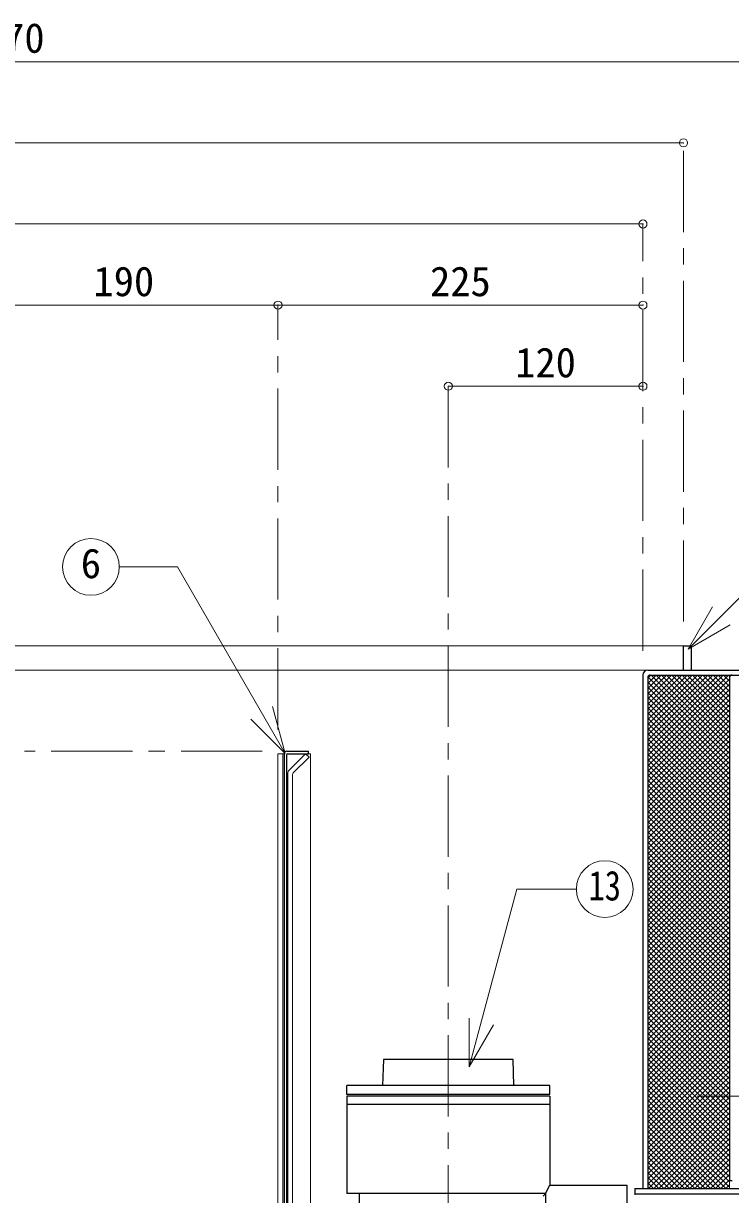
# Model space of a CAD drawing. Units: millimetres at full size, sheet at 1:10. Extents: x -2092 to 1958, y -1356 to 1454.
# Drawn here: x -676 to -240, y -429 to 293 of the extents above; entities that cross this region are included whole.
import ezdxf
from ezdxf.enums import TextEntityAlignment as Align

# ---------------------------------------------------------------- set-up
doc = ezdxf.new("R2010")
doc.units = ezdxf.units.MM
doc.header["$LTSCALE"] = 10
doc.header["$PDMODE"] = 32
doc.header["$PDSIZE"] = 5
doc.linetypes.add('CHAIN1', pattern=[8, 5, -1, 1, -1])
doc.layers.add('0-0_ﾚｲﾔ1', color=4, linetype='Continuous', lineweight=9)
doc.styles.add('ＭＳ ゴシック', font='')
doc.styles.get('ＭＳ ゴシック').set_extended_font_data('MS Gothic')

msp = doc.modelspace()

# ---------------------------------------------------------------- linework, layer by layer
at = {"layer": '0-0_ﾚｲﾔ1'}
for p, q in [((-1229.49, 269.22), (-159.49, 269.22)), ((-269.49, 219.22), (-1119.49, 219.22)), ((-1094.49, 169.22), (-294.49, 169.22)), ((-519.49, 119.22), (-709.49, 119.22)), ((-294.49, 119.22), (-519.49, 119.22)), ((-414.49, 69.22), (-294.49, 69.22)), ((-1119.49, -90.78), (-269.49, -90.78)), ((-1097.49, -105.78), (-291.49, -105.78)), ((-291.49, -158.45), (-241.82, -108.78)), ((-291.49, -155.27), (-245.01, -108.78)), ((-291.49, -152.08), (-248.19, -108.78)), ((-291.49, -148.9), (-251.37, -108.78)), ((-291.49, -145.72), (-254.55, -108.78)), ((-291.49, -142.54), (-257.73, -108.78)), ((-291.49, -139.36), (-260.92, -108.78)), ((-291.49, -136.17), (-264.1, -108.78)), ((-291.49, -132.99), (-267.28, -108.78)), ((-291.49, -129.81), (-270.46, -108.78)), ((-291.49, -126.63), (-273.64, -108.78)), ((-291.49, -123.45), (-276.83, -108.78)), ((-291.49, -120.26), (-280.01, -108.78)), ((-291.49, -117.08), (-283.19, -108.78)), ((-291.49, -113.9), (-286.37, -108.78)), ((-291.49, -110.72), (-289.55, -108.78)), ((-291.49, -161.63), (-241.09, -111.23)), ((-291.49, -113.08), (-241.09, -163.48)), ((-291.49, -164.81), (-241.09, -114.41)), ((-291.45, -109.94), (-241.09, -160.3)), ((-289.43, -108.78), (-241.09, -157.11)), ((-286.25, -108.78), (-241.09, -153.93)), ((-283.06, -108.78), (-241.09, -150.75)), ((-279.88, -108.78), (-241.09, -147.57)), ((-276.7, -108.78), (-241.09, -144.39)), ((-273.52, -108.78), (-241.09, -141.2)), ((-270.34, -108.78), (-241.09, -138.02)), ((-267.15, -108.78), (-241.09, -134.84)), ((-263.97, -108.78), (-241.09, -131.66)), ((-260.79, -108.78), (-241.09, -128.48)), ((-257.61, -108.78), (-241.09, -125.29)), ((-254.43, -108.78), (-241.09, -122.11)), ((-251.24, -108.78), (-241.09, -118.93)), ((-248.06, -108.78), (-241.09, -115.75)), ((-244.88, -108.78), (-241.09, -112.57)), ((-241.7, -108.78), (-240.89, -109.59)), ((-291.49, -116.26), (-241.09, -166.66)), ((-291.49, -167.99), (-241.09, -117.59)), ((-291.49, -119.44), (-241.09, -169.84)), ((-291.49, -171.18), (-241.09, -120.78)), ((-291.49, -122.62), (-241.09, -173.02)), ((-291.49, -174.36), (-241.09, -123.96)), ((-291.49, -125.81), (-241.09, -176.21)), ((-291.49, -177.54), (-241.09, -127.14)), ((-291.49, -128.99), (-241.09, -179.39)), ((-291.49, -180.72), (-241.09, -130.32)), ((-291.49, -132.17), (-241.09, -182.57)), ((-291.49, -183.9), (-241.09, -133.5)), ((-291.49, -135.35), (-241.09, -185.75)), ((-291.49, -187.09), (-241.09, -136.69)), ((-291.49, -138.53), (-241.09, -188.93)), ((-291.49, -190.27), (-241.09, -139.87)), ((-291.49, -141.72), (-241.09, -192.12)), ((-291.49, -193.45), (-241.09, -143.05)), ((-291.49, -144.9), (-241.09, -195.3)), ((-291.49, -196.63), (-241.09, -146.23)), ((-291.49, -148.08), (-241.09, -198.48)), ((-291.49, -199.81), (-241.09, -149.41)), ((-291.49, -151.26), (-241.09, -201.66)), ((-516.49, -157.28), (-515.74, -157.28)), ((-500.74, -157.28), (-499.49, -157.28)), ((-499.49, -805.78), (-499.49, -157.28)), ((-291.49, -203), (-241.09, -152.6)), ((-291.49, -154.44), (-241.09, -204.84)), ((-291.49, -206.18), (-241.09, -155.78)), ((-291.49, -157.63), (-241.09, -208.03)), ((-291.49, -209.36), (-241.09, -158.96)), ((-291.49, -160.81), (-241.09, -211.21)), ((-291.49, -212.54), (-241.09, -162.14)), ((-291.49, -163.99), (-241.09, -214.39)), ((-291.49, -215.72), (-241.09, -165.32)), ((-291.49, -167.17), (-241.09, -217.57)), ((-291.49, -218.91), (-241.09, -168.51)), ((-291.49, -170.35), (-241.09, -220.75)), ((-291.49, -222.09), (-241.09, -171.69)), ((-291.49, -173.54), (-241.09, -223.94)), ((-291.49, -225.27), (-241.09, -174.87)), ((-291.49, -176.72), (-241.09, -227.12)), ((-291.49, -228.45), (-241.09, -178.05)), ((-291.49, -179.9), (-241.09, -230.3)), ((-291.49, -231.63), (-241.09, -181.23)), ((-291.49, -183.08), (-241.09, -233.48)), ((-291.49, -234.82), (-241.09, -184.42)), ((-291.49, -186.26), (-241.09, -236.66)), ((-291.49, -238), (-241.09, -187.6)), ((-291.49, -189.45), (-241.09, -239.85)), ((-291.49, -241.18), (-241.09, -190.78)), ((-291.49, -192.63), (-241.09, -243.03)), ((-291.49, -244.36), (-241.09, -193.96)), ((-291.49, -195.81), (-241.09, -246.21)), ((-291.49, -247.54), (-241.09, -197.14)), ((-291.49, -198.99), (-241.09, -249.39)), ((-291.49, -250.73), (-241.09, -200.33)), ((-291.49, -202.17), (-241.09, -252.57)), ((-291.49, -253.91), (-241.09, -203.51)), ((-291.49, -205.36), (-241.09, -255.76)), ((-291.49, -257.09), (-241.09, -206.69)), ((-291.49, -208.54), (-241.09, -258.94)), ((-291.49, -260.27), (-241.09, -209.87)), ((-291.49, -211.72), (-241.09, -262.12)), ((-291.49, -263.45), (-241.09, -213.05)), ((-291.49, -214.9), (-241.09, -265.3)), ((-291.49, -266.64), (-241.09, -216.24)), ((-291.49, -218.08), (-241.09, -268.48)), ((-291.49, -269.82), (-241.09, -219.42)), ((-291.49, -221.27), (-241.09, -271.67)), ((-291.49, -273), (-241.09, -222.6)), ((-291.49, -224.45), (-241.09, -274.85)), ((-291.49, -276.18), (-241.09, -225.78)), ((-291.49, -227.63), (-241.09, -278.03)), ((-291.49, -279.36), (-241.09, -228.96)), ((-291.49, -230.81), (-241.09, -281.21)), ((-291.49, -282.55), (-241.09, -232.15)), ((-291.49, -233.99), (-241.09, -284.39)), ((-291.49, -285.73), (-241.09, -235.33)), ((-291.49, -237.18), (-241.09, -287.58)), ((-291.49, -288.91), (-241.09, -238.51)), ((-291.49, -240.36), (-241.09, -290.76)), ((-291.49, -292.09), (-241.09, -241.69)), ((-291.49, -243.54), (-241.09, -293.94)), ((-291.49, -295.27), (-241.09, -244.87)), ((-291.49, -246.72), (-241.09, -297.12)), ((-291.49, -298.46), (-241.09, -248.06)), ((-291.49, -249.9), (-241.09, -300.3)), ((-291.49, -301.64), (-241.09, -251.24)), ((-291.49, -253.09), (-241.09, -303.49)), ((-291.49, -304.82), (-241.09, -254.42)), ((-291.49, -256.27), (-241.09, -306.67)), ((-291.49, -308), (-241.09, -257.6)), ((-291.49, -259.45), (-241.09, -309.85)), ((-291.49, -311.18), (-241.09, -260.78)), ((-291.49, -262.63), (-241.09, -313.03)), ((-291.49, -314.37), (-241.09, -263.97)), ((-291.49, -265.81), (-241.09, -316.21)), ((-291.49, -317.55), (-241.09, -267.15)), ((-291.49, -269), (-241.09, -319.4)), ((-291.49, -320.73), (-241.09, -270.33)), ((-291.49, -272.18), (-241.09, -322.58)), ((-291.49, -323.91), (-241.09, -273.51)), ((-291.49, -275.36), (-241.09, -325.76)), ((-291.49, -327.09), (-241.09, -276.69)), ((-291.49, -278.54), (-241.09, -328.94)), ((-291.49, -330.28), (-241.09, -279.88)), ((-291.49, -281.72), (-241.09, -332.12)), ((-291.49, -333.46), (-241.09, -283.06)), ((-291.49, -284.9), (-241.09, -335.3)), ((-291.49, -336.64), (-241.09, -286.24)), ((-291.49, -288.09), (-241.09, -338.49)), ((-291.49, -339.82), (-241.09, -289.42)), ((-291.49, -291.27), (-241.09, -341.67)), ((-291.49, -343), (-241.09, -292.6)), ((-291.49, -294.45), (-241.09, -344.85)), ((-291.49, -346.19), (-241.09, -295.79)), ((-291.49, -297.63), (-241.09, -348.03)), ((-291.49, -349.37), (-241.09, -298.97)), ((-291.49, -300.81), (-241.09, -351.21)), ((-291.49, -352.55), (-241.09, -302.15)), ((-291.49, -304), (-241.09, -354.4)), ((-291.49, -355.73), (-241.09, -305.33)), ((-291.49, -307.18), (-241.09, -357.58)), ((-291.49, -358.91), (-241.09, -308.51)), ((-291.49, -310.36), (-241.09, -360.76)), ((-291.49, -362.1), (-241.09, -311.7)), ((-291.49, -313.54), (-241.09, -363.94)), ((-291.49, -365.28), (-241.09, -314.88)), ((-291.49, -316.72), (-241.09, -367.12)), ((-291.49, -368.46), (-241.09, -318.06)), ((-291.49, -319.91), (-241.09, -370.31)), ((-291.49, -371.64), (-241.09, -321.24)), ((-291.49, -323.09), (-241.09, -373.49)), ((-291.49, -374.82), (-241.09, -324.42)), ((-291.49, -326.27), (-241.09, -376.67)), ((-291.49, -378.01), (-241.09, -327.61)), ((-291.49, -329.45), (-241.09, -379.85)), ((-291.49, -381.19), (-241.09, -330.79)), ((-291.49, -332.63), (-241.09, -383.03)), ((-291.49, -384.37), (-241.09, -333.97)), ((-291.49, -335.82), (-241.09, -386.22)), ((-291.49, -387.55), (-241.09, -337.15)), ((-291.49, -339), (-241.09, -389.4)), ((-291.49, -390.73), (-241.09, -340.33)), ((-291.49, -342.18), (-241.09, -392.58)), ((-291.49, -393.92), (-241.09, -343.52)), ((-291.49, -345.36), (-241.09, -395.76)), ((-291.49, -397.1), (-241.09, -346.7)), ((-291.49, -348.54), (-241.09, -398.94)), ((-291.49, -400.28), (-241.09, -349.88)), ((-291.49, -351.73), (-241.09, -402.13)), ((-291.49, -403.46), (-241.09, -353.06)), ((-291.49, -354.91), (-241.09, -405.31)), ((-291.49, -406.64), (-241.09, -356.24)), ((-291.49, -358.09), (-241.09, -408.49)), ((-291.49, -409.83), (-241.09, -359.43)), ((-291.49, -361.27), (-241.09, -411.67)), ((-291.49, -413.01), (-241.09, -362.61)), ((-291.49, -364.45), (-241.09, -414.85)), ((-291.49, -416.19), (-241.09, -365.79)), ((-291.49, -367.64), (-241.09, -418.04)), ((-291.49, -419.37), (-241.09, -368.97)), ((-291.49, -370.82), (-241.09, -421.22)), ((-291.49, -422.55), (-241.09, -372.15)), ((-291.49, -374), (-241.09, -424.4)), ((-291.49, -377.18), (-243.4, -425.28)), ((-291.49, -380.36), (-246.58, -425.28)), ((-291.04, -425.28), (-241.09, -375.34)), ((-287.86, -425.28), (-241.09, -378.52)), ((-284.67, -425.28), (-241.09, -381.7)), ((-291.49, -383.55), (-249.76, -425.28)), ((-291.49, -386.73), (-252.94, -425.28)), ((-281.49, -425.28), (-241.09, -384.88)), ((-278.31, -425.28), (-241.09, -388.06)), ((-291.49, -389.91), (-256.12, -425.28)), ((-291.49, -393.09), (-259.31, -425.28)), ((-291.49, -396.27), (-262.49, -425.28)), ((-275.13, -425.28), (-241.09, -391.25)), ((-271.95, -425.28), (-241.09, -394.43)), ((-291.49, -399.46), (-265.67, -425.28)), ((-291.49, -402.64), (-268.85, -425.28)), ((-268.76, -425.28), (-241.09, -397.61)), ((-265.58, -425.28), (-241.09, -400.79)), ((-262.4, -425.28), (-241.09, -403.97)), ((-291.49, -405.82), (-272.03, -425.28)), ((-291.49, -409), (-275.22, -425.28)), ((-259.22, -425.28), (-241.09, -407.15)), ((-256.04, -425.28), (-241.09, -410.34)), ((-291.49, -412.18), (-278.4, -425.28)), ((-291.49, -415.37), (-281.58, -425.28)), ((-291.49, -418.55), (-284.76, -425.28)), ((-252.85, -425.28), (-241.09, -413.52)), ((-249.67, -425.28), (-241.09, -416.7)), ((-291.49, -421.73), (-287.94, -425.28)), ((-291.49, -424.91), (-291.13, -425.28)), ((-246.49, -425.28), (-241.09, -419.88)), ((-243.31, -425.28), (-241.09, -423.06))]:
    msp.add_line(p, q, dxfattribs=at)
at = {"layer": '0-0_ﾚｲﾔ1', "linetype": 'CHAIN1'}
for p, q in [((-269.49, -75.78), (-269.49, 219.22)), ((-294.49, -93.78), (-294.49, 169.22)), ((-519.49, -142.28), (-519.49, 119.22)), ((-414.49, 69.22), (-414.49, -685.78)), ((-529.24, -155.78), (-675.74, -155.78)), ((-261.09, -368.28), (-217.89, -368.28))]:
    msp.add_line(p, q, dxfattribs=at)
at = {"layer": '0-0_ﾚｲﾔ1', "color": 7, "lineweight": 18}
for p, q in [((-266.61, -92.75), (-148.14, 25.72)), ((-617.32, -42.1), (-581.45, -42.1)), ((-515.04, -157.13), (-581.45, -42.1)), ((-266.61, -92.75), (-251.61, -66.77)), ((-266.61, -92.75), (-240.62, -77.75)), ((-515.04, -157.13), (-522.8, -128.16)), ((-515.04, -157.13), (-536.25, -135.92)), ((-519.49, -805.78), (-519.49, -157.28)), ((-516.49, -157.28), (-519.49, -157.28)), ((-516.49, -805.78), (-516.49, -157.28)), ((-512.61, -167.4), (-502.49, -157.28)), ((-502.49, -157.28), (-500.37, -159.4)), ((-510.05, -169.08), (-500.37, -159.4)), ((-513.49, -169.52), (-513.49, -805.78)), ((-510.49, -170.14), (-510.49, -805.78)), ((-401.66, -350.27), (-372.3, -240.7)), ((-335.51, -240.7), (-372.3, -240.7)), ((-401.66, -350.27), (-401.66, -320.27)), ((-401.66, -350.27), (-386.66, -324.29)), ((-241.09, -425.28), (-241.09, -420.28)), ((-299.49, -428.78), (-299.49, -429.18))]:
    msp.add_line(p, q, dxfattribs=at)
at = {"layer": '0-0_ﾚｲﾔ1', "color": 5, "lineweight": 25}
for p, q in [((-269.49, -105.78), (-269.49, -90.78)), ((-269.49, -90.78), (-264.49, -90.78)), ((-264.49, -105.78), (-264.49, -90.78)), ((-291.49, -105.78), (-159.49, -105.78)), ((-294.49, -108.78), (-294.49, -425.28)), ((-291.49, -110.28), (-291.49, -425.28)), ((-289.99, -108.78), (-159.49, -108.78)), ((-515.74, -157.28), (-515.74, -805.78)), ((-514.24, -155.78), (-500.74, -155.78)), ((-514.24, -158.03), (-514.24, -805.78)), ((-513.49, -157.28), (-500.74, -157.28)), ((-500.74, -157.28), (-500.74, -155.78)), ((-454.49, -345.78), (-454.99, -361.78)), ((-374.49, -345.78), (-454.49, -345.78)), ((-373.99, -361.78), (-374.49, -345.78)), ((-476.99, -367.28), (-476.99, -361.78)), ((-351.99, -361.78), (-476.99, -361.78)), ((-351.99, -367.28), (-476.99, -367.28)), ((-351.99, -367.28), (-351.99, -361.78)), ((-476.99, -368.28), (-476.99, -428.28)), ((-351.99, -368.28), (-476.99, -368.28)), ((-476.99, -373.28), (-351.99, -373.28)), ((-351.99, -368.28), (-351.99, -423.28)), ((-354.49, -428.28), (-351.99, -423.28)), ((-351.99, -423.28), (-304.49, -423.28)), ((-304.49, -423.28), (-304.49, -548.28)), ((-299.49, -425.28), (-215.49, -425.28)), ((-299.49, -425.28), (-299.49, -428.78)), ((-354.49, -428.28), (-476.99, -428.28)), ((-469.49, -428.28), (-469.49, -543.28)), ((-354.49, -428.28), (-354.49, -543.28))]:
    msp.add_line(p, q, dxfattribs=at)
for points in [[(-241.09, -110.38), (-241.09, -420.28), (-239.49, -420.28)], [(-215.49, -425.28), (-215.49, -428.78), (-299.49, -428.78)]]:
    msp.add_lwpolyline(points, dxfattribs=at)
at = {"layer": '0-0_ﾚｲﾔ1'}
msp.add_lwpolyline([(-354.49, -428.28), (-355.97, -430.06)], dxfattribs=at)
at = {"layer": '0-0_ﾚｲﾔ1', "color": 7, "lineweight": 18}
for centre in [(-634.82, -42.1), (-318.01, -240.7)]:
    msp.add_circle(centre, 17.5, dxfattribs=at)
at = {"layer": '0-0_ﾚｲﾔ1', "color": 5, "lineweight": 25}
for centre, radius in [((-291.49, -108.78), 3), ((-289.99, -110.28), 1.5), ((-239.49, -110.38), 1.6), ((-514.24, -157.28), 1.5), ((-513.49, -158.03), 0.75)]:
    msp.add_arc(centre, radius, 90, 180, dxfattribs=at)
at = {"layer": '0-0_ﾚｲﾔ1', "color": 7, "lineweight": 18}
for centre, radius in [((-510.49, -169.52), 3), ((-508.99, -170.14), 1.5)]:
    msp.add_arc(centre, radius, 135, 180, dxfattribs=at)
at = {"layer": '0-0_ﾚｲﾔ1', "color": 1}
for p in [(-269.49, 219.22), (-294.49, 169.22), (-519.49, 119.22), (-294.49, 119.22), (-414.49, 69.22), (-294.49, 69.22)]:
    msp.add_point(p, dxfattribs=at)

# ---------------------------------------------------------------- texts
at = {"layer": '0-0_ﾚｲﾔ1', "color": 7, "style": 'ＭＳ ゴシック'}
for s, p in [('1,070', (-725.74, 269.22)), ('190', (-633.24, 119.22)), ('225', (-425.74, 119.22)), ('120', (-373.24, 69.22)), ('6', (-641.07, -54.6))]:
    msp.add_text(s, height=18.33, dxfattribs=at).set_placement(p, align=Align.BOTTOM_LEFT)
at = {"layer": '0-0_ﾚｲﾔ1', "color": 7, "style": 'ＭＳ ゴシック', "width": 0.8}
msp.add_text('13', height=18.33, dxfattribs=at).set_placement((-328.01, -253.2), align=Align.BOTTOM_LEFT)

doc.saveas('drawing.dxf')
